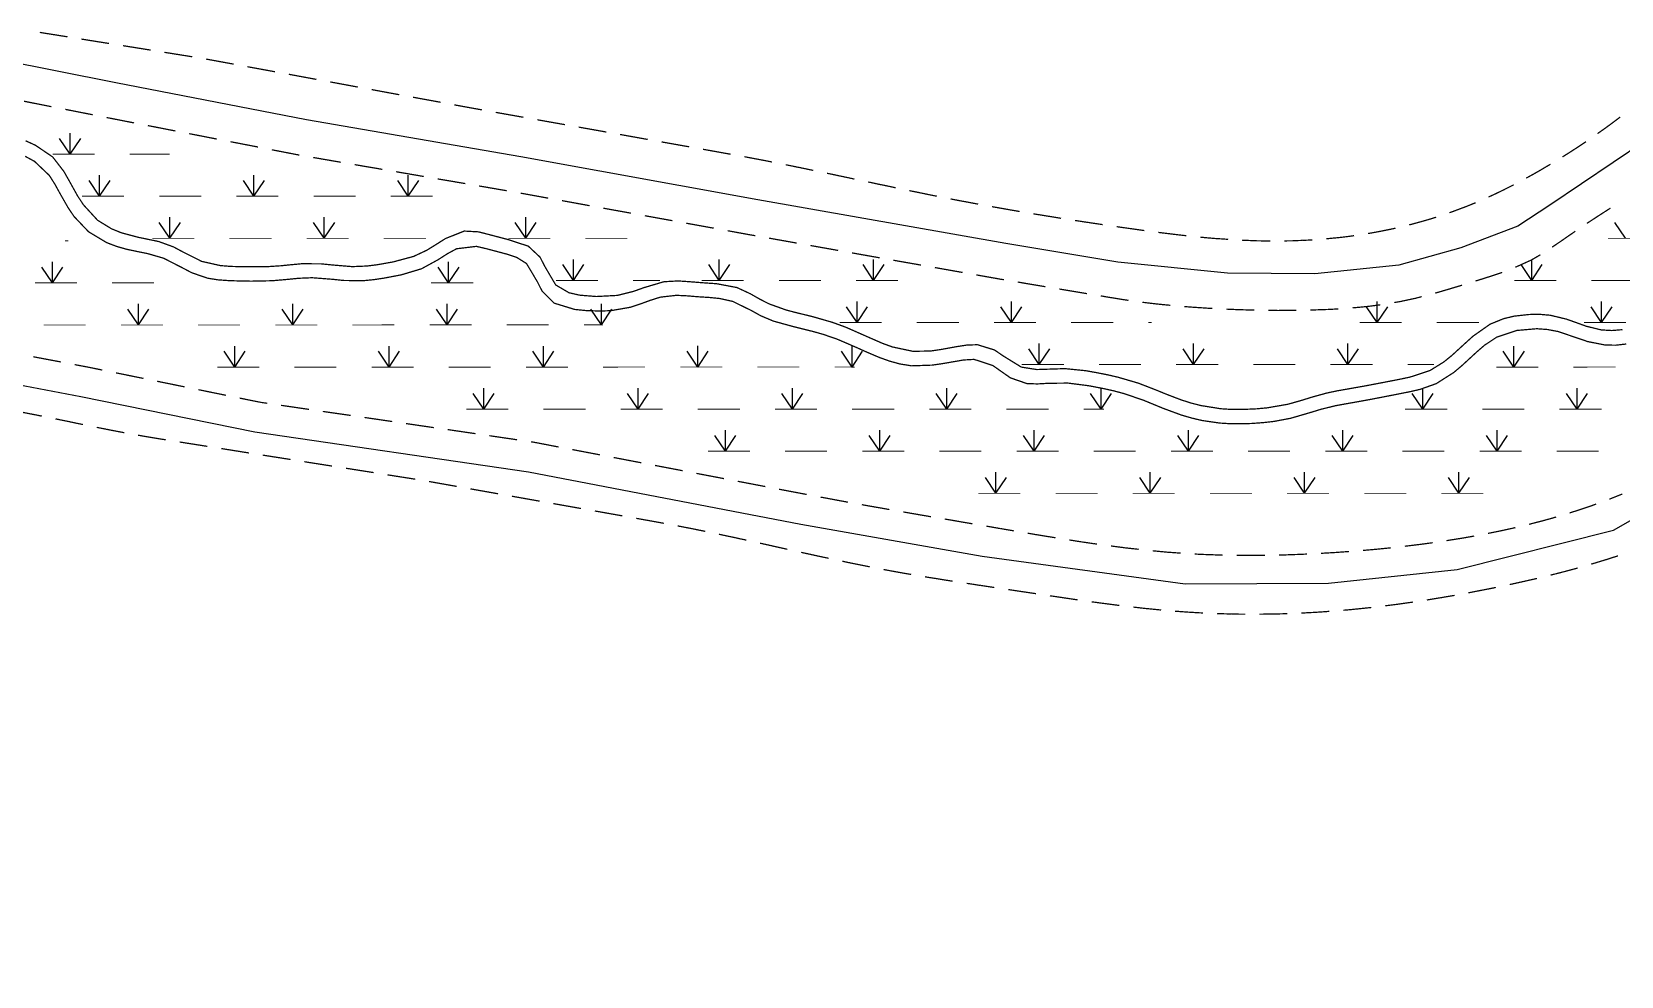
# Model space of a CAD drawing. Extents: x 204256 to 207861, y 4845615 to 4848347.
# Drawn here: x 205212.3 to 205438.9, y 4846359.9 to 4846494.6 of the extents above; entities that cross this region are included whole.
import ezdxf

# ---------------------------------------------------------------- set-up
doc = ezdxf.new("R2010")
doc.units = 0
doc.header["$LTSCALE"] = 1.5
doc.header["$MEASUREMENT"] = 0
for name, color, linetype in [('HD-ALAGADO-BREJO', 170, 'CONTINUOUS'), ('HD-CURSO-PERENE', 170, 'CONTINUOUS'), ('SV-EIXO-ROD-ESTR', 7, 'CONTINUOUS'), ('SV-VIAS-EM-CONSTR', 7, 'CONTINUOUS')]:
    doc.layers.add(name, color=color, linetype=linetype)

# ---------------------------------------------------------------- blocks, each defined once
blk = doc.blocks.new('*X10')
at = {"layer": 'HD-ALAGADO-BREJO'}
for points in [[(205217.78553, 4846477.135694), (205216.285283, 4846479.385529)], [(205217.78553, 4846477.135694), (205217.7852, 4846480.135694)], [(205217.78553, 4846477.135694), (205219.285283, 4846479.385859)], [(205221.979964, 4846471.135588), (205220.47982, 4846473.385492)], [(205221.979964, 4846471.135588), (205221.979772, 4846474.135588)], [(205221.979964, 4846471.135588), (205223.47982, 4846473.385684)], [(205243.979964, 4846471.136997), (205242.47982, 4846473.386901)], [(205243.979964, 4846471.136997), (205243.979772, 4846474.136997)], [(205243.979964, 4846471.136997), (205245.47982, 4846473.387094)], [(205265.979964, 4846471.138407), (205264.47982, 4846473.38831)], [(205265.979964, 4846471.138407), (205265.979772, 4846474.138407)], [(205265.979964, 4846471.138407), (205267.47982, 4846473.388503)], [(205231.996773, 4846465.13567), (205231.996563, 4846468.13567)], [(205253.996773, 4846465.13721), (205253.996563, 4846468.13721)], [(205282.731144, 4846465.136254), (205282.730843, 4846468.136254)], [(205231.996773, 4846465.13567), (205230.496615, 4846467.385565)], [(205231.996773, 4846465.13567), (205233.496615, 4846467.385775)], [(205253.996773, 4846465.13721), (205252.496615, 4846467.387105)], [(205253.996773, 4846465.13721), (205255.496615, 4846467.387314)], [(205282.731144, 4846465.136254), (205281.230918, 4846467.386103)], [(205282.731144, 4846465.136254), (205284.230918, 4846467.386404)], [(205439.487498, 4846465.13784), (205437.987256, 4846467.387678)], [(205289.519481, 4846459.136329), (205288.019219, 4846461.386154)], [(205289.519481, 4846459.136329), (205289.519131, 4846462.136329)], [(205289.519481, 4846459.136329), (205291.019219, 4846461.386503)], [(205310.310222, 4846459.136453), (205308.810035, 4846461.386329)], [(205310.310222, 4846459.136453), (205310.309973, 4846462.136453)], [(205310.310222, 4846459.136453), (205311.810035, 4846461.386578)], [(205332.310222, 4846459.138282), (205330.810035, 4846461.388157)], [(205332.310222, 4846459.138282), (205332.309973, 4846462.138282)], [(205332.310222, 4846459.138282), (205333.810035, 4846461.388406)], [(205426.140786, 4846459.137635), (205424.640578, 4846461.387496)], [(205426.140786, 4846459.137635), (205426.140509, 4846462.137635)], [(205426.140786, 4846459.137635), (205427.640578, 4846461.387773)], [(205329.966829, 4846453.136579), (205328.466677, 4846455.386477)], [(205329.966829, 4846453.136579), (205329.966626, 4846456.136579)], [(205329.966829, 4846453.136579), (205331.466677, 4846455.38668)], [(205351.966829, 4846453.13807), (205350.466677, 4846455.387968)], [(205351.966829, 4846453.13807), (205351.966626, 4846456.13807)], [(205351.966829, 4846453.13807), (205353.466677, 4846455.388171)], [(205404.100682, 4846453.137413), (205402.600446, 4846455.387255)], [(205404.100682, 4846453.137413), (205404.100367, 4846456.137413)], [(205404.100682, 4846453.137413), (205405.600446, 4846455.38757)], [(205436.08921, 4846453.137884), (205434.588837, 4846455.387636)], [(205436.08921, 4846453.137884), (205436.088713, 4846456.137884)], [(205436.08921, 4846453.137884), (205437.588837, 4846455.388133)], [(205355.935265, 4846447.136784), (205355.935087, 4846450.136784)], [(205377.935265, 4846447.138086), (205377.935087, 4846450.138086)], [(205399.935265, 4846447.139388), (205399.935087, 4846450.139388)], [(205355.935265, 4846447.136784), (205354.435132, 4846449.386695)], [(205355.935265, 4846447.136784), (205357.435132, 4846449.386873)], [(205377.935265, 4846447.138086), (205376.435131, 4846449.387997)], [(205377.935265, 4846447.138086), (205379.435131, 4846449.388175)], [(205399.935265, 4846447.139388), (205398.435131, 4846449.3893)], [(205399.935265, 4846447.139388), (205401.435131, 4846449.389477)]]:
    blk.add_lwpolyline(points, dxfattribs=at)
at = {"layer": 'HD-ALAGADO-BREJO', "const_width": 0.13}
for points in [[(205215.28553, 4846477.135419), (205216.28553, 4846477.135529)], [(205216.28553, 4846477.135529), (205221.28553, 4846477.136079)], [(205226.28553, 4846477.136628), (205231.28553, 4846477.137178)], [(205231.28553, 4846477.137178), (205231.984271, 4846477.135586)], [(205219.479964, 4846471.135428), (205220.479964, 4846471.135492)], [(205220.479964, 4846471.135492), (205225.479964, 4846471.135813)], [(205230.479964, 4846471.136133), (205236.479964, 4846471.136517)], [(205241.479964, 4846471.136837), (205242.479964, 4846471.136901)], [(205242.479964, 4846471.136901), (205247.479964, 4846471.137222)], [(205252.479964, 4846471.137542), (205258.479964, 4846471.137926)], [(205263.479964, 4846471.138246), (205264.479964, 4846471.13831)], [(205264.479964, 4846471.13831), (205268.479964, 4846471.138567)], [(205268.479964, 4846471.138567), (205269.449324, 4846471.135928)], [(205229.496773, 4846465.135495), (205230.496773, 4846465.135565)], [(205230.496773, 4846465.135565), (205235.496773, 4846465.135915)], [(205240.496773, 4846465.136265), (205246.496773, 4846465.136685)], [(205251.496773, 4846465.137035), (205252.496773, 4846465.137105)], [(205252.496773, 4846465.137105), (205257.496773, 4846465.137454)], [(205262.496773, 4846465.137804), (205268.496773, 4846465.138224)], [(205280.231144, 4846465.136003), (205281.231144, 4846465.136103)], [(205281.231144, 4846465.136103), (205286.231144, 4846465.136605)], [(205291.231144, 4846465.137107), (205297.231144, 4846465.13771)], [(205436.987498, 4846465.13757), (205437.987498, 4846465.137678)], [(205437.987498, 4846465.137678), (205442.987498, 4846465.138217)], [(205287.019481, 4846459.136038), (205288.019481, 4846459.136154)], [(205288.019481, 4846459.136154), (205293.019481, 4846459.136736)], [(205298.019481, 4846459.137318), (205301.01948, 4846459.137668)], [(205301.01948, 4846459.137668), (205301.884219, 4846459.136186)], [(205307.810222, 4846459.136246), (205308.810222, 4846459.136329)], [(205308.810222, 4846459.136329), (205313.810222, 4846459.136744)], [(205318.810222, 4846459.13716), (205324.810222, 4846459.137658)], [(205329.810222, 4846459.138074), (205330.810222, 4846459.138157)], [(205330.810222, 4846459.138157), (205335.810222, 4846459.138573)], [(205423.640786, 4846459.137404), (205424.640786, 4846459.137496)], [(205424.640786, 4846459.137496), (205429.640786, 4846459.137958)], [(205434.640786, 4846459.13842), (205440.640786, 4846459.138975)], [(205327.466829, 4846453.136409), (205328.466829, 4846453.136477)], [(205328.466829, 4846453.136477), (205333.466829, 4846453.136816)], [(205338.466829, 4846453.137155), (205344.466829, 4846453.137561)], [(205349.466829, 4846453.1379), (205350.466829, 4846453.137968)], [(205350.466829, 4846453.137968), (205355.466829, 4846453.138307)], [(205360.466829, 4846453.138646), (205366.466829, 4846453.139053)], [(205371.466829, 4846453.139391), (205371.966999, 4846453.136854)], [(205401.600682, 4846453.13715), (205402.600682, 4846453.137255)], [(205402.600682, 4846453.137255), (205407.600682, 4846453.13778)], [(205412.600682, 4846453.138304), (205418.600682, 4846453.138933)], [(205433.58921, 4846453.13747), (205434.58921, 4846453.137636)], [(205434.58921, 4846453.137636), (205439.58921, 4846453.138464)], [(205353.435265, 4846447.136636), (205354.435265, 4846447.136695)], [(205354.435265, 4846447.136695), (205359.435265, 4846447.136991)], [(205364.435265, 4846447.137287), (205370.435265, 4846447.137642)], [(205375.435265, 4846447.137938), (205376.435265, 4846447.137997)], [(205376.435265, 4846447.137997), (205381.435265, 4846447.138293)], [(205386.435265, 4846447.138589), (205392.435265, 4846447.138944)], [(205397.435265, 4846447.13924), (205398.435265, 4846447.1393)], [(205398.435265, 4846447.1393), (205403.435265, 4846447.139596)], [(205408.435265, 4846447.139892), (205411.435265, 4846447.140069)], [(205411.435265, 4846447.140069), (205412.186986, 4846447.137223)]]:
    blk.add_lwpolyline(points, dxfattribs=at)
blk = doc.blocks.new('*X12')
at = {"layer": 'HD-ALAGADO-BREJO', "const_width": 0.13}
for points in [[(205217.071628, 4846464.787358), (205217.538492, 4846464.783967)], [(205212.751332, 4846458.785957), (205213.751332, 4846458.786014)], [(205213.751332, 4846458.786014), (205218.751332, 4846458.786299)], [(205223.751332, 4846458.786584), (205229.751332, 4846458.786927)], [(205269.237881, 4846458.784451), (205270.237881, 4846458.784592)], [(205270.237881, 4846458.784592), (205275.237881, 4846458.785298)], [(205214.019589, 4846452.784284), (205220.019589, 4846452.784572)], [(205225.019589, 4846452.784812), (205226.019589, 4846452.78486)], [(205226.019589, 4846452.78486), (205231.019589, 4846452.7851)], [(205236.019589, 4846452.78534), (205242.019589, 4846452.785628)], [(205247.019589, 4846452.785868), (205248.019589, 4846452.785916)], [(205248.019589, 4846452.785916), (205253.019589, 4846452.786156)], [(205258.019589, 4846452.786396), (205264.019589, 4846452.786684)], [(205269.019589, 4846452.786924), (205270.019589, 4846452.786972)], [(205270.019589, 4846452.786972), (205275.019589, 4846452.787212)], [(205280.019588, 4846452.787452), (205286.019588, 4846452.78774)], [(205291.019588, 4846452.78798), (205292.019588, 4846452.788028)], [(205292.019588, 4846452.788028), (205293.019588, 4846452.788076)], [(205293.019588, 4846452.788076), (205293.76271, 4846452.784663)], [(205238.745912, 4846446.78408), (205239.745912, 4846446.784128)], [(205239.745912, 4846446.784128), (205244.745912, 4846446.784368)], [(205249.745912, 4846446.784608), (205255.745912, 4846446.784896)], [(205260.745912, 4846446.785136), (205261.745912, 4846446.785184)], [(205261.745912, 4846446.785184), (205266.745912, 4846446.785423)], [(205271.745912, 4846446.785663), (205277.745912, 4846446.785951)], [(205282.745912, 4846446.786191), (205283.745912, 4846446.786239)], [(205283.745912, 4846446.786239), (205288.745912, 4846446.786479)], [(205293.745912, 4846446.786719), (205299.745912, 4846446.787006)], [(205304.745912, 4846446.787246), (205305.745912, 4846446.787294)], [(205305.745912, 4846446.787294), (205310.745912, 4846446.787534)], [(205315.745912, 4846446.787774), (205321.745912, 4846446.788062)], [(205326.745912, 4846446.788301), (205327.745912, 4846446.788349)], [(205327.745912, 4846446.788349), (205328.745912, 4846446.788397)], [(205328.745912, 4846446.788397), (205329.617063, 4846446.784989)], [(205421.08303, 4846446.785904), (205422.08303, 4846446.785974)], [(205422.08303, 4846446.785974), (205427.08303, 4846446.786327)], [(205432.08303, 4846446.78668), (205438.08303, 4846446.787104)], [(205274.251695, 4846440.784402), (205275.251695, 4846440.78445)], [(205275.251695, 4846440.78445), (205280.251695, 4846440.78469)], [(205285.251695, 4846440.78493), (205291.251695, 4846440.785218)], [(205296.251695, 4846440.785457), (205297.251695, 4846440.785505)], [(205297.251695, 4846440.785505), (205302.251695, 4846440.785745)], [(205307.251695, 4846440.785985), (205313.251695, 4846440.786273)], [(205318.251695, 4846440.786513), (205319.251695, 4846440.786561)], [(205319.251695, 4846440.786561), (205324.251695, 4846440.7868)], [(205329.251695, 4846440.78704), (205335.251695, 4846440.787328)], [(205340.251695, 4846440.787568), (205341.251695, 4846440.787616)], [(205341.251695, 4846440.787616), (205346.251695, 4846440.787855)], [(205351.251695, 4846440.788095), (205357.251695, 4846440.788383)], [(205362.251695, 4846440.788623), (205363.251695, 4846440.788671)], [(205363.251695, 4846440.788671), (205364.251695, 4846440.788719)], [(205364.251695, 4846440.788719), (205365.152382, 4846440.785311)], [(205408.086783, 4846440.785741), (205409.086783, 4846440.785809)], [(205409.086783, 4846440.785809), (205414.086783, 4846440.786151)], [(205419.086783, 4846440.786492), (205425.086783, 4846440.786902)], [(205430.086783, 4846440.787243), (205431.086783, 4846440.787312)], [(205431.086783, 4846440.787312), (205436.086783, 4846440.787653)], [(205308.689833, 4846434.784714), (205309.689833, 4846434.784754)], [(205309.689833, 4846434.784754), (205314.689833, 4846434.784955)], [(205319.689833, 4846434.785156), (205325.689833, 4846434.785397)], [(205330.689833, 4846434.785598), (205331.689833, 4846434.785638)], [(205331.689833, 4846434.785638), (205336.689833, 4846434.785839)], [(205341.689833, 4846434.78604), (205347.689833, 4846434.786281)], [(205352.689833, 4846434.786482), (205353.689833, 4846434.786522)], [(205353.689833, 4846434.786522), (205358.689833, 4846434.786723)], [(205363.689833, 4846434.786924), (205369.689833, 4846434.787165)], [(205374.689833, 4846434.787366), (205375.689833, 4846434.787406)], [(205375.689833, 4846434.787406), (205380.689833, 4846434.787607)], [(205385.689833, 4846434.787808), (205391.689833, 4846434.788049)], [(205396.689833, 4846434.78825), (205397.689833, 4846434.78829)], [(205397.689833, 4846434.78829), (205402.689833, 4846434.788491)], [(205407.689833, 4846434.788692), (205413.689833, 4846434.788933)], [(205418.689833, 4846434.789134), (205419.689833, 4846434.789174)], [(205419.689833, 4846434.789174), (205424.689833, 4846434.789375)], [(205429.689833, 4846434.789576), (205435.689833, 4846434.789817)], [(205347.249884, 4846428.785066), (205348.249884, 4846428.785119)], [(205348.249884, 4846428.785119), (205353.249884, 4846428.785381)], [(205358.249884, 4846428.785643), (205364.249884, 4846428.785958)], [(205369.249883, 4846428.78622), (205370.249883, 4846428.786272)], [(205370.249883, 4846428.786272), (205375.249883, 4846428.786534)], [(205380.249883, 4846428.786796), (205386.249883, 4846428.787111)], [(205391.249883, 4846428.787373), (205392.249883, 4846428.787425)], [(205392.249883, 4846428.787425), (205397.249883, 4846428.787687)], [(205402.249883, 4846428.78795), (205408.249883, 4846428.788264)], [(205413.249883, 4846428.788526), (205414.249883, 4846428.788579)], [(205414.249883, 4846428.788579), (205419.249883, 4846428.788841)]]:
    blk.add_lwpolyline(points, dxfattribs=at)
at = {"layer": 'HD-ALAGADO-BREJO'}
for points in [[(205215.251332, 4846458.786099), (205215.251161, 4846461.786099)], [(205271.737881, 4846458.784804), (205271.737458, 4846461.784804)], [(205215.251332, 4846458.786099), (205213.751204, 4846461.036014)], [(205215.251332, 4846458.786099), (205216.751204, 4846461.036185)], [(205271.737881, 4846458.784804), (205270.237564, 4846461.034592)], [(205271.737881, 4846458.784804), (205273.237564, 4846461.035016)], [(205227.519589, 4846452.784932), (205226.019481, 4846455.03486)], [(205227.519589, 4846452.784932), (205227.519445, 4846455.784932)], [(205227.519589, 4846452.784932), (205229.019481, 4846455.035004)], [(205249.519589, 4846452.785988), (205248.019481, 4846455.035916)], [(205249.519589, 4846452.785988), (205249.519445, 4846455.785988)], [(205249.519589, 4846452.785988), (205251.019481, 4846455.03606)], [(205271.519589, 4846452.787044), (205270.019481, 4846455.036972)], [(205271.519589, 4846452.787044), (205271.519445, 4846455.787044)], [(205271.519589, 4846452.787044), (205273.019481, 4846455.037116)], [(205293.519588, 4846452.7881), (205292.01948, 4846455.038028)], [(205293.519588, 4846452.7881), (205293.519444, 4846455.7881)], [(205293.519588, 4846452.7881), (205295.01948, 4846455.038172)], [(205241.245912, 4846446.7842), (205239.745804, 4846449.034128)], [(205241.245912, 4846446.7842), (205241.245768, 4846449.7842)], [(205241.245912, 4846446.7842), (205242.745804, 4846449.034272)], [(205263.245912, 4846446.785256), (205261.745804, 4846449.035184)], [(205263.245912, 4846446.785256), (205263.245768, 4846449.785256)], [(205263.245912, 4846446.785256), (205264.745804, 4846449.035327)], [(205285.245912, 4846446.786311), (205283.745804, 4846449.036239)], [(205285.245912, 4846446.786311), (205285.245768, 4846449.786311)], [(205285.245912, 4846446.786311), (205286.745804, 4846449.036383)], [(205307.245912, 4846446.787366), (205305.745804, 4846449.037294)], [(205307.245912, 4846446.787366), (205307.245768, 4846449.787366)], [(205307.245912, 4846446.787366), (205308.745804, 4846449.037438)], [(205329.245912, 4846446.788421), (205327.745804, 4846449.038349)], [(205329.245912, 4846446.788421), (205329.245768, 4846449.788421)], [(205329.245912, 4846446.788421), (205330.745804, 4846449.038493)], [(205423.58303, 4846446.78608), (205422.082871, 4846449.035974)], [(205423.58303, 4846446.78608), (205423.582818, 4846449.78608)], [(205423.58303, 4846446.78608), (205425.082871, 4846449.036186)], [(205276.751695, 4846440.784522), (205275.251587, 4846443.03445)], [(205276.751695, 4846440.784522), (205276.751551, 4846443.784522)], [(205276.751695, 4846440.784522), (205278.251587, 4846443.034594)], [(205298.751695, 4846440.785577), (205297.251587, 4846443.035505)], [(205298.751695, 4846440.785577), (205298.751551, 4846443.785577)], [(205298.751695, 4846440.785577), (205300.251587, 4846443.035649)], [(205320.751695, 4846440.786633), (205319.251587, 4846443.036561)], [(205320.751695, 4846440.786633), (205320.751551, 4846443.786633)], [(205320.751695, 4846440.786633), (205322.251587, 4846443.036704)], [(205342.751695, 4846440.787688), (205341.251587, 4846443.037616)], [(205342.751695, 4846440.787688), (205342.751551, 4846443.787688)], [(205342.751695, 4846440.787688), (205344.251587, 4846443.03776)], [(205364.751695, 4846440.788743), (205363.251587, 4846443.038671)], [(205364.751695, 4846440.788743), (205364.751551, 4846443.788743)], [(205364.751695, 4846440.788743), (205366.251587, 4846443.038815)], [(205410.586783, 4846440.785911), (205409.08663, 4846443.035809)], [(205410.586783, 4846440.785911), (205410.586578, 4846443.785911)], [(205410.586783, 4846440.785911), (205412.08663, 4846443.036014)], [(205432.586783, 4846440.787414), (205431.086629, 4846443.037312)], [(205432.586783, 4846440.787414), (205432.586578, 4846443.787414)], [(205432.586783, 4846440.787414), (205434.086629, 4846443.037517)], [(205311.189833, 4846434.784814), (205309.689743, 4846437.034754)], [(205311.189833, 4846434.784814), (205311.189713, 4846437.784814)], [(205311.189833, 4846434.784814), (205312.689743, 4846437.034874)], [(205333.189833, 4846434.785698), (205331.689743, 4846437.035638)], [(205333.189833, 4846434.785698), (205333.189713, 4846437.785698)], [(205333.189833, 4846434.785698), (205334.689743, 4846437.035758)], [(205355.189833, 4846434.786582), (205353.689743, 4846437.036522)], [(205355.189833, 4846434.786582), (205355.189713, 4846437.786582)], [(205355.189833, 4846434.786582), (205356.689743, 4846437.036642)], [(205377.189833, 4846434.787466), (205375.689743, 4846437.037406)], [(205377.189833, 4846434.787466), (205377.189713, 4846437.787466)], [(205377.189833, 4846434.787466), (205378.689743, 4846437.037526)], [(205399.189833, 4846434.78835), (205397.689743, 4846437.03829)], [(205399.189833, 4846434.78835), (205399.189713, 4846437.78835)], [(205399.189833, 4846434.78835), (205400.689743, 4846437.03841)], [(205421.189833, 4846434.789234), (205419.689743, 4846437.039174)], [(205421.189833, 4846434.789234), (205421.189713, 4846437.789234)], [(205421.189833, 4846434.789234), (205422.689743, 4846437.039294)], [(205349.749884, 4846428.785197), (205349.749726, 4846431.785197)], [(205371.749883, 4846428.786351), (205371.749726, 4846431.786351)], [(205393.749883, 4846428.787504), (205393.749726, 4846431.787504)], [(205415.749883, 4846428.788657), (205415.749726, 4846431.788657)], [(205349.749884, 4846428.785197), (205348.249766, 4846431.035119)], [(205349.749884, 4846428.785197), (205351.249766, 4846431.035276)], [(205371.749883, 4846428.786351), (205370.249766, 4846431.036272)], [(205371.749883, 4846428.786351), (205373.249766, 4846431.036429)], [(205393.749883, 4846428.787504), (205392.249766, 4846431.037425)], [(205393.749883, 4846428.787504), (205395.249766, 4846431.037583)], [(205415.749883, 4846428.788657), (205414.249765, 4846431.038579)], [(205415.749883, 4846428.788657), (205417.249765, 4846431.038736)]]:
    blk.add_lwpolyline(points, dxfattribs=at)

msp = doc.modelspace()

# ---------------------------------------------------------------- linework, layer by layer
at = {"layer": 'HD-CURSO-PERENE', "const_width": 0.18}
for points in [[(205439.07, 4846452.12), (205437.55, 4846451.99), (205436.04, 4846452.08), (205433.89, 4846452.61), (205432.48, 4846453.12), (205431.07, 4846453.62), (205428.77, 4846454.17), (205427.27, 4846454.3), (205425.76, 4846454.28), (205423.63, 4846454.04), (205422.15, 4846453.69), (205420.2, 4846452.9), (205417.77, 4846451.19), (205416.64, 4846450.17), (205414.75, 4846448.44), (205413.57, 4846447.49), (205411.61, 4846446.28), (205408.77, 4846445.35), (205407.29, 4846445.04), (205405.29, 4846444.65), (205402.35, 4846444.09), (205399.86, 4846443.65), (205398.38, 4846443.39), (205396.91, 4846443.08), (205394.81, 4846442.5), (205393.37, 4846442.05), (205391.36, 4846441.48), (205388.41, 4846440.97), (205386.91, 4846440.83), (205384.82, 4846440.74), (205383.31, 4846440.75), (205381.82, 4846440.84), (205379.01, 4846441.29), (205377.55, 4846441.66), (205376.12, 4846442.12), (205374.03, 4846442.92), (205372.64, 4846443.49), (205370.06, 4846444.49), (205367.18, 4846445.33), (205365.72, 4846445.67), (205364.25, 4846445.96), (205362.59, 4846446.26), (205359.6, 4846446.56), (205357.12, 4846446.48), (205355.58, 4846446.43), (205353.37, 4846446.78), (205350.81, 4846448.36), (205349.55, 4846449.22), (205347.12, 4846449.97), (205345.61, 4846449.92), (205344.07, 4846449.68), (205341.93, 4846449.29), (205340.44, 4846449.07), (205337.92, 4846449.03), (205335, 4846449.65), (205333.57, 4846450.17), (205331.08, 4846451.26), (205328.34, 4846452.47), (205326.44, 4846453.16), (205323.56, 4846453.99), (205321.33, 4846454.53), (205319.87, 4846454.91), (205317.39, 4846455.8), (205316.05, 4846456.49), (205314.73, 4846457.24), (205312.83, 4846458.12), (205309.91, 4846458.67), (205308.39, 4846458.77), (205305.96, 4846458.96), (205304.45, 4846459.06), (205302.43, 4846458.95), (205299.56, 4846458.1), (205298.14, 4846457.59), (205295.8, 4846457), (205292.8, 4846456.84), (205290.42, 4846457.03), (205288.89, 4846457.38), (205287, 4846458.49), (205285.47, 4846461.09), (205284.77, 4846462.45), (205283.09, 4846464.02), (205280.17, 4846464.97), (205277.47, 4846465.68), (205275.99, 4846466.06), (205273.96, 4846466.17), (205271.28, 4846465.1), (205269.97, 4846464.27), (205268.63, 4846463.44), (205266.75, 4846462.56), (205263.86, 4846461.78), (205261.62, 4846461.38), (205260.13, 4846461.19), (205258.01, 4846461.1), (205255.02, 4846461.35), (205253.53, 4846461.5), (205250.77, 4846461.51), (205249.27, 4846461.37), (205247.78, 4846461.22), (205245.78, 4846461.09), (205242.78, 4846461.08), (205240.71, 4846461.13), (205239.2, 4846461.25), (205236.53, 4846461.85), (205233.85, 4846463.2), (205232.52, 4846463.91), (205230.41, 4846464.68), (205227.46, 4846465.29), (205225.1, 4846465.92), (205223.69, 4846466.49), (205221.7, 4846467.71), (205219.69, 4846469.9), (205218.85, 4846471.17), (205217.64, 4846473.35), (205216.89, 4846474.67), (205215.3, 4846476.73), (205212.84, 4846478.4), (205211.44, 4846479.04)], [(205211.37, 4846476.83), (205212.7, 4846476.11), (205214.82, 4846474.1), (205215.62, 4846472.83), (205216.36, 4846471.49), (205217.5, 4846469.49), (205218.35, 4846468.24), (205220.4, 4846466.08), (205222.97, 4846464.53), (205224.39, 4846463.99), (205225.86, 4846463.57), (205227.39, 4846463.25), (205228.86, 4846462.95), (205231.11, 4846462.3), (205233.79, 4846460.93), (205235.12, 4846460.23), (205237.35, 4846459.46), (205238.83, 4846459.22), (205240.34, 4846459.11), (205241.86, 4846459.06), (205243.62, 4846459.03), (205246.61, 4846459.09), (205248.86, 4846459.29), (205250.36, 4846459.44), (205252.26, 4846459.52), (205255.25, 4846459.29), (205256.75, 4846459.13), (205259.54, 4846459.09), (205261.03, 4846459.24), (205262.52, 4846459.46), (205264.99, 4846459.93), (205267.86, 4846460.79), (205270.24, 4846462.09), (205271.56, 4846462.94), (205272.88, 4846463.65), (205275.7, 4846463.99), (205277.18, 4846463.64), (205280, 4846462.89), (205281.45, 4846462.41), (205282.83, 4846461.55), (205284.36, 4846458.99), (205285.06, 4846457.62), (205286.77, 4846455.9), (205289.7, 4846455), (205291.31, 4846454.84), (205293.33, 4846454.77), (205294.84, 4846454.82), (205297.65, 4846455.31), (205299.07, 4846455.78), (205300.49, 4846456.3), (205301.92, 4846456.75), (205304.2, 4846457.01), (205305.7, 4846456.94), (205307.22, 4846456.81), (205308.84, 4846456.71), (205310.35, 4846456.56), (205312.22, 4846456.15), (205314.9, 4846454.84), (205316.22, 4846454.1), (205318.02, 4846453.34), (205320.92, 4846452.54), (205323.67, 4846451.86), (205325.12, 4846451.45), (205327.15, 4846450.75), (205329.89, 4846449.57), (205331.26, 4846448.95), (205333.17, 4846448.14), (205334.6, 4846447.63), (205336.05, 4846447.23), (205337.72, 4846446.96), (205340.67, 4846447.06), (205342.17, 4846447.28), (205345.13, 4846447.79), (205346.64, 4846447.88), (205349.32, 4846447), (205350.57, 4846446.12), (205351.83, 4846445.24), (205354.17, 4846444.43), (205355.67, 4846444.38), (205357.22, 4846444.47), (205360.03, 4846444.5), (205363, 4846444.12), (205365.18, 4846443.7), (205366.64, 4846443.37), (205368.09, 4846442.98), (205370.85, 4846442.03), (205373.62, 4846440.89), (205376.2, 4846439.94), (205377.65, 4846439.52), (205379.11, 4846439.17), (205381.66, 4846438.8), (205383.16, 4846438.71), (205384.66, 4846438.7), (205386.17, 4846438.74), (205387.93, 4846438.87), (205389.42, 4846439.04), (205391.79, 4846439.49), (205394.67, 4846440.33), (205396.1, 4846440.77), (205398.19, 4846441.28), (205399.67, 4846441.55), (205401.15, 4846441.81), (205403.19, 4846442.18), (205406.13, 4846442.75), (205408.72, 4846443.26), (205410.2, 4846443.6), (205412.52, 4846444.42), (205415.03, 4846446.02), (205416.19, 4846447), (205418.24, 4846448.89), (205419.38, 4846449.88), (205421.14, 4846451.05), (205423.98, 4846452), (205426.85, 4846452.25), (205428.36, 4846452.14), (205429.84, 4846451.86), (205432.68, 4846450.91), (205434.1, 4846450.42), (205436.57, 4846449.93), (205438.09, 4846449.9), (205439.6, 4846450.07)]]:
    msp.add_lwpolyline(points, dxfattribs=at)
at = {"layer": 'SV-EIXO-ROD-ESTR'}
msp.add_lwpolyline([(205446.75, 4846482.01), (205428.71, 4846469.87), (205424.13, 4846466.85), (205416.02, 4846463.77), (205407.18, 4846461.32), (205395.22, 4846460.06), (205382.75, 4846460.16), (205367.11, 4846461.72), (205351.15, 4846464.38), (205315.83, 4846470.64), (205282.05, 4846476.77), (205251.48, 4846482.01), (205224.31, 4846487.31), (205207.79, 4846490.57), (205192.4, 4846492.35), (205174.3, 4846492.86), (205157.74, 4846491.34), (205142.66, 4846488.89), (205125.46, 4846482.9), (205108.86, 4846474.39), (205087.28, 4846460.25), (205076.46, 4846453.04), (205067.97, 4846447.36)], dxfattribs=at)
at = {"layer": 'SV-EIXO-ROD-ESTR', "linetype": 'Continuous'}
msp.add_lwpolyline([(205013.49, 4846359.95), (205054.62, 4846386.89), (205082.88, 4846403.93), (205087.86, 4846406.49), (205091.62, 4846408.24), (205093.97, 4846409.18), (205096.09, 4846410.03), (205107.94, 4846417.64), (205114.27, 4846420.97), (205133.57, 4846433.87), (205149.34, 4846442.85), (205165.23, 4846449.59), (205177.2, 4846449.58), (205196.3, 4846446.97), (205219.32, 4846442.59), (205244.12, 4846437.54), (205283.11, 4846431.85), (205321.95, 4846424.4), (205347.77, 4846419.85), (205376.75, 4846415.89), (205397.14, 4846415.98), (205415.48, 4846417.91), (205437.78, 4846423.54), (205460.47, 4846436.45)], dxfattribs=at)
at = {"layer": 'SV-VIAS-EM-CONSTR', "const_width": 0.18}
for points in [[(205217.41, 4846493.86), (205213.46, 4846494.49)], [(205223.33, 4846492.91), (205219.38, 4846493.54)], [(205229.26, 4846491.97), (205225.31, 4846492.6)], [(205235.18, 4846491.02), (205231.23, 4846491.65)], [(205241.09, 4846489.97), (205237.16, 4846490.69)], [(205246.99, 4846488.88), (205243.06, 4846489.6)], [(205252.89, 4846487.79), (205248.96, 4846488.52)], [(205258.79, 4846486.7), (205254.86, 4846487.43)], [(205264.69, 4846485.61), (205260.76, 4846486.34)], [(205211.2, 4846484.68), (205215.12, 4846483.9)], [(205270.59, 4846484.53), (205266.66, 4846485.25)], [(205275.29, 4846483.66), (205272.56, 4846484.16)], [(205217.09, 4846483.52), (205221.01, 4846482.75)], [(205222.97, 4846482.36), (205223.33, 4846482.29)], [(205223.33, 4846482.29), (205226.9, 4846481.59)], [(205275.51, 4846483.62), (205275.29, 4846483.66)], [(205276.49, 4846483.45), (205275.51, 4846483.62)], [(205282.4, 4846482.39), (205278.46, 4846483.09)], [(205288.31, 4846481.34), (205284.37, 4846482.04)], [(205437.42, 4846481.43), (205436.32, 4846480.63)], [(205437.94, 4846481.82), (205437.42, 4846481.43)], [(205438.62, 4846482.33), (205437.94, 4846481.82)], [(205438.74, 4846482.42), (205438.62, 4846482.33)], [(205228.86, 4846481.21), (205232.79, 4846480.44)], [(205234.75, 4846480.06), (205238.68, 4846479.29)], [(205294.21, 4846480.29), (205290.28, 4846480.99)], [(205300.12, 4846479.23), (205296.18, 4846479.94)], [(205436.2, 4846480.55), (205435.51, 4846480.06)], [(205436.32, 4846480.63), (205436.2, 4846480.55)], [(205240.64, 4846478.91), (205244.57, 4846478.15)], [(205246.53, 4846477.76), (205250.46, 4846477)], [(205306.03, 4846478.18), (205302.09, 4846478.88)], [(205311.78, 4846477.15), (205308, 4846477.83)], [(205311.94, 4846477.13), (205311.78, 4846477.15)], [(205431.23, 4846477.19), (205430.51, 4846476.74)], [(205431.36, 4846477.27), (205431.23, 4846477.19)], [(205432.49, 4846478), (205431.36, 4846477.27)], [(205433.03, 4846478.36), (205432.49, 4846478)], [(205433.74, 4846478.83), (205433.03, 4846478.36)], [(205433.86, 4846478.92), (205433.74, 4846478.83)], [(205252.43, 4846476.66), (205256.37, 4846475.98)], [(205258.34, 4846475.64), (205262.28, 4846474.97)], [(205315.54, 4846476.46), (205313.9, 4846476.77)], [(205315.87, 4846476.4), (205315.54, 4846476.46)], [(205317.01, 4846476.18), (205315.87, 4846476.4)], [(205317.83, 4846476.02), (205317.01, 4846476.18)], [(205319.95, 4846475.59), (205319.79, 4846475.63)], [(205320.77, 4846475.43), (205319.95, 4846475.59)], [(205321.42, 4846475.29), (205320.77, 4846475.43)], [(205321.75, 4846475.23), (205321.42, 4846475.29)], [(205322.89, 4846474.99), (205321.75, 4846475.23)], [(205323.71, 4846474.82), (205322.89, 4846474.99)], [(205427.44, 4846474.89), (205426.21, 4846474.19)], [(205427.94, 4846475.19), (205427.44, 4846474.89)], [(205428.8, 4846475.7), (205427.94, 4846475.19)], [(205264.25, 4846474.63), (205268.2, 4846473.95)], [(205270.17, 4846473.61), (205274.11, 4846472.94)], [(205276.08, 4846472.6), (205280.02, 4846471.92)], [(205325.83, 4846474.38), (205325.67, 4846474.41)], [(205326.65, 4846474.21), (205325.83, 4846474.38)], [(205327.3, 4846474.07), (205326.65, 4846474.21)], [(205327.63, 4846474), (205327.3, 4846474.07)], [(205328.77, 4846473.76), (205327.63, 4846474)], [(205329.58, 4846473.58), (205328.77, 4846473.76)], [(205331.7, 4846473.14), (205331.54, 4846473.17)], [(205332.52, 4846472.96), (205331.7, 4846473.14)], [(205333.17, 4846472.82), (205332.52, 4846472.96)], [(205333.5, 4846472.76), (205333.17, 4846472.82)], [(205334.64, 4846472.52), (205333.5, 4846472.76)], [(205335.45, 4846472.34), (205334.64, 4846472.52)], [(205423.49, 4846472.73), (205422.67, 4846472.32)], [(205423.57, 4846472.77), (205423.49, 4846472.73)], [(205426.13, 4846474.15), (205425.33, 4846473.71)], [(205426.21, 4846474.19), (205426.13, 4846474.15)], [(205281.99, 4846471.58), (205285.93, 4846470.86)], [(205287.9, 4846470.51), (205291.83, 4846469.79)], [(205337.57, 4846471.9), (205337.41, 4846471.94)], [(205338.39, 4846471.74), (205337.57, 4846471.9)], [(205340.51, 4846471.3), (205338.39, 4846471.74)], [(205341.33, 4846471.14), (205340.51, 4846471.3)], [(205343.45, 4846470.72), (205343.29, 4846470.75)], [(205344.28, 4846470.56), (205343.45, 4846470.72)], [(205345, 4846470.42), (205344.28, 4846470.56)], [(205345.26, 4846470.38), (205345, 4846470.42)], [(205347.22, 4846470.01), (205345.26, 4846470.38)], [(205418.05, 4846470.18), (205417.21, 4846469.84)], [(205418.14, 4846470.22), (205418.05, 4846470.18)], [(205420.79, 4846471.4), (205419.97, 4846471.02)], [(205420.88, 4846471.44), (205420.79, 4846471.4)], [(205422.15, 4846472.05), (205420.88, 4846471.44)], [(205422.67, 4846472.32), (205422.15, 4846472.05)], [(205293.8, 4846469.43), (205297.74, 4846468.72)], [(205299.7, 4846468.36), (205303.64, 4846467.65)], [(205350.9, 4846469.35), (205349.19, 4846469.65)], [(205351.16, 4846469.3), (205350.9, 4846469.35)], [(205353.13, 4846468.96), (205351.16, 4846469.3)], [(205356.82, 4846468.35), (205355.1, 4846468.63)], [(205357.08, 4846468.31), (205356.82, 4846468.35)], [(205358.3, 4846468.11), (205357.08, 4846468.31)], [(205359.05, 4846467.99), (205358.3, 4846468.11)], [(205411.98, 4846467.98), (205410.59, 4846467.57)], [(205412.51, 4846468.15), (205411.98, 4846467.98)], [(205414.83, 4846468.93), (205414.4, 4846468.79)], [(205415.34, 4846469.13), (205414.83, 4846468.93)], [(205416.66, 4846469.62), (205415.34, 4846469.13)], [(205417.21, 4846469.84), (205416.66, 4846469.62)], [(205434.83, 4846467.81), (205435.3, 4846468.12)], [(205435.3, 4846468.12), (205436.51, 4846468.9)], [(205436.51, 4846468.9), (205436.56, 4846468.93)], [(205436.56, 4846468.93), (205437.35, 4846469.44)], [(205305.61, 4846467.29), (205309.54, 4846466.58)], [(205311.51, 4846466.22), (205314.46, 4846465.68)], [(205314.46, 4846465.68), (205314.92, 4846465.6)], [(205314.92, 4846465.6), (205315.45, 4846465.51)], [(205361.26, 4846467.65), (205361.03, 4846467.68)], [(205362.02, 4846467.53), (205361.26, 4846467.65)], [(205362.75, 4846467.42), (205362.02, 4846467.53)], [(205363.01, 4846467.38), (205362.75, 4846467.42)], [(205364.23, 4846467.2), (205363.01, 4846467.38)], [(205364.98, 4846467.09), (205364.23, 4846467.2)], [(205367.59, 4846466.71), (205366.96, 4846466.8)], [(205367.95, 4846466.66), (205367.59, 4846466.71)], [(205369.08, 4846466.5), (205367.95, 4846466.66)], [(205369.93, 4846466.38), (205369.08, 4846466.5)], [(205370.57, 4846466.29), (205369.93, 4846466.38)], [(205370.92, 4846466.24), (205370.57, 4846466.29)], [(205373.55, 4846465.9), (205372.91, 4846465.98)], [(205373.9, 4846465.86), (205373.55, 4846465.9)], [(205375.04, 4846465.72), (205373.9, 4846465.86)], [(205375.88, 4846465.62), (205375.04, 4846465.72)], [(205376.53, 4846465.55), (205375.88, 4846465.62)], [(205403.2, 4846465.89), (205402.79, 4846465.82)], [(205403.78, 4846465.99), (205403.2, 4846465.89)], [(205404.68, 4846466.16), (205403.78, 4846465.99)], [(205404.76, 4846466.18), (205404.68, 4846466.16)], [(205406.16, 4846466.46), (205404.76, 4846466.18)], [(205406.72, 4846466.59), (205406.16, 4846466.46)], [(205409.09, 4846467.16), (205408.66, 4846467.05)], [(205409.63, 4846467.31), (205409.09, 4846467.16)], [(205410.54, 4846467.56), (205409.63, 4846467.31)], [(205410.59, 4846467.57), (205410.54, 4846467.56)], [(205431.49, 4846465.56), (205432.34, 4846466.14)], [(205434, 4846467.26), (205434.04, 4846467.29)], [(205434.04, 4846467.29), (205434.83, 4846467.81)], [(205317.42, 4846465.16), (205321.35, 4846464.46)], [(205323.32, 4846464.11), (205327.26, 4846463.41)], [(205376.88, 4846465.51), (205376.53, 4846465.55)], [(205379.52, 4846465.24), (205378.87, 4846465.31)], [(205379.86, 4846465.21), (205379.52, 4846465.24)], [(205381.02, 4846465.11), (205379.86, 4846465.21)], [(205381.86, 4846465.06), (205381.02, 4846465.11)], [(205382.86, 4846464.99), (205381.86, 4846465.06)], [(205387, 4846464.78), (205384.85, 4846464.87)], [(205387.85, 4846464.77), (205387, 4846464.78)], [(205388.85, 4846464.75), (205387.85, 4846464.77)], [(205392, 4846464.78), (205390.85, 4846464.77)], [(205392.85, 4846464.82), (205392, 4846464.78)], [(205393.5, 4846464.84), (205392.85, 4846464.82)], [(205393.85, 4846464.86), (205393.5, 4846464.84)], [(205394.85, 4846464.91), (205393.85, 4846464.86)], [(205398.73, 4846465.25), (205396.84, 4846465.07)], [(205398.83, 4846465.26), (205398.73, 4846465.25)], [(205400.23, 4846465.43), (205398.83, 4846465.26)], [(205400.81, 4846465.52), (205400.23, 4846465.43)], [(205429.04, 4846463.88), (205429.87, 4846464.44)], [(205429.87, 4846464.44), (205430.26, 4846464.7)], [(205430.26, 4846464.7), (205430.69, 4846465)], [(205430.69, 4846465), (205431.49, 4846465.56)], [(205329.23, 4846463.06), (205333.17, 4846462.36)], [(205335.14, 4846462.01), (205339.08, 4846461.32)], [(205423.79, 4846461.01), (205425.61, 4846461.83)], [(205425.61, 4846461.83), (205426.06, 4846462.03)], [(205426.06, 4846462.03), (205427.36, 4846462.79)], [(205341.05, 4846460.97), (205344.99, 4846460.27)], [(205346.96, 4846459.92), (205349.91, 4846459.4)], [(205349.91, 4846459.4), (205350.28, 4846459.33)], [(205350.28, 4846459.33), (205350.89, 4846459.23)], [(205352.87, 4846458.9), (205356.81, 4846458.24)], [(205418.12, 4846459.05), (205419.06, 4846459.34)], [(205419.06, 4846459.34), (205420.03, 4846459.65)], [(205420.03, 4846459.65), (205420.5, 4846459.8)], [(205420.5, 4846459.8), (205420.98, 4846459.96)], [(205420.98, 4846459.96), (205421.92, 4846460.28)], [(205421.92, 4846460.28), (205421.93, 4846460.28)], [(205358.79, 4846457.91), (205362.73, 4846457.25)], [(205364.7, 4846456.93), (205365.69, 4846456.76)], [(205365.69, 4846456.76), (205366.43, 4846456.64)], [(205366.43, 4846456.64), (205367.66, 4846456.44)], [(205407.41, 4846456.13), (205409.47, 4846456.57)], [(205409.47, 4846456.57), (205409.6, 4846456.6)], [(205409.6, 4846456.6), (205410.44, 4846456.82)], [(205412.37, 4846457.33), (205412.5, 4846457.36)], [(205412.5, 4846457.36), (205413.33, 4846457.6)], [(205413.33, 4846457.6), (205413.94, 4846457.78)], [(205413.94, 4846457.78), (205415.25, 4846458.17)], [(205415.25, 4846458.17), (205415.38, 4846458.21)], [(205415.38, 4846458.21), (205416.21, 4846458.46)], [(205367.66, 4846456.44), (205367.91, 4846456.4)], [(205367.91, 4846456.4), (205368.65, 4846456.29)], [(205370.64, 4846456.02), (205370.89, 4846455.99)], [(205370.89, 4846455.99), (205371.63, 4846455.9)], [(205371.63, 4846455.9), (205372.38, 4846455.81)], [(205372.38, 4846455.81), (205373.62, 4846455.68)], [(205373.62, 4846455.68), (205373.87, 4846455.66)], [(205373.87, 4846455.66), (205374.61, 4846455.59)], [(205376.6, 4846455.41), (205376.86, 4846455.39)], [(205376.86, 4846455.39), (205377.6, 4846455.33)], [(205377.6, 4846455.33), (205378.36, 4846455.28)], [(205378.36, 4846455.28), (205379.6, 4846455.2)], [(205379.6, 4846455.2), (205379.86, 4846455.18)], [(205379.86, 4846455.18), (205380.59, 4846455.14)], [(205382.59, 4846455.04), (205383.59, 4846455)], [(205383.59, 4846455), (205383.98, 4846454.98)], [(205383.98, 4846454.98), (205386.59, 4846454.9)], [(205388.59, 4846454.87), (205389.59, 4846454.86)], [(205389.59, 4846454.86), (205389.97, 4846454.85)], [(205389.97, 4846454.85), (205390.59, 4846454.86)], [(205390.59, 4846454.86), (205391.47, 4846454.86)], [(205391.47, 4846454.86), (205392.59, 4846454.87)], [(205394.59, 4846454.91), (205396.59, 4846454.98)], [(205396.59, 4846454.98), (205396.97, 4846454.99)], [(205396.97, 4846454.99), (205397.59, 4846455.02)], [(205397.59, 4846455.02), (205398.47, 4846455.07)], [(205398.47, 4846455.07), (205398.58, 4846455.08)], [(205400.58, 4846455.22), (205401.47, 4846455.3)], [(205401.47, 4846455.3), (205402.57, 4846455.41)], [(205402.57, 4846455.41), (205402.97, 4846455.45)], [(205402.97, 4846455.45), (205403.56, 4846455.53)], [(205403.56, 4846455.53), (205404.46, 4846455.64)], [(205404.46, 4846455.64), (205404.55, 4846455.66)], [(205406.53, 4846455.98), (205407.41, 4846456.13)], [(205216.47, 4846447.51), (205212.54, 4846448.25)], [(205220.15, 4846446.81), (205218.43, 4846447.13)], [(205220.4, 4846446.76), (205220.15, 4846446.81)], [(205222.36, 4846446.36), (205220.4, 4846446.76)], [(205228.24, 4846445.16), (205224.32, 4846445.96)], [(205234.11, 4846443.96), (205230.19, 4846444.76)], [(205239.99, 4846442.76), (205236.07, 4846443.56)], [(205244.86, 4846441.77), (205241.95, 4846442.36)], [(205244.89, 4846441.76), (205244.86, 4846441.77)], [(205245.88, 4846441.62), (205244.89, 4846441.76)], [(205251.82, 4846440.75), (205247.86, 4846441.33)], [(205212.7, 4846440), (205210.79, 4846440.37)], [(205212.76, 4846439.99), (205212.7, 4846440)], [(205213.74, 4846439.79), (205212.76, 4846439.99)], [(205217.11, 4846439.11), (205215.7, 4846439.4)], [(205217.66, 4846439), (205217.11, 4846439.11)], [(205218.58, 4846438.8), (205217.66, 4846439)], [(205218.64, 4846438.79), (205218.58, 4846438.8)], [(205219.62, 4846438.59), (205218.64, 4846438.79)], [(205257.76, 4846439.89), (205253.8, 4846440.46)], [(205263.69, 4846439.02), (205259.74, 4846439.6)], [(205269.63, 4846438.15), (205265.67, 4846438.73)], [(205223, 4846437.91), (205221.58, 4846438.19)], [(205223.54, 4846437.8), (205223, 4846437.91)], [(205224.47, 4846437.62), (205223.54, 4846437.8)], [(205224.52, 4846437.61), (205224.47, 4846437.62)], [(205225.5, 4846437.43), (205224.52, 4846437.61)], [(205228.9, 4846436.82), (205227.47, 4846437.07)], [(205229.44, 4846436.73), (205228.9, 4846436.82)], [(205230.38, 4846436.58), (205229.44, 4846436.73)], [(205230.43, 4846436.57), (205230.38, 4846436.58)], [(205231.42, 4846436.41), (205230.43, 4846436.57)], [(205275.57, 4846437.29), (205271.61, 4846437.87)], [(205281.5, 4846436.42), (205277.55, 4846437)], [(205283.82, 4846436.08), (205283.48, 4846436.13)], [(205237.34, 4846435.48), (205233.39, 4846436.1)], [(205243.27, 4846434.54), (205239.32, 4846435.17)], [(205249.2, 4846433.61), (205245.24, 4846434.23)], [(205284.47, 4846435.96), (205283.82, 4846436.08)], [(205287.41, 4846435.39), (205284.47, 4846435.96)], [(205293.31, 4846434.27), (205289.38, 4846435.02)], [(205299.2, 4846433.14), (205295.27, 4846433.89)], [(205255.12, 4846432.67), (205251.17, 4846433.29)], [(205261.05, 4846431.74), (205257.1, 4846432.36)], [(205305.09, 4846432.01), (205301.16, 4846432.76)], [(205310.99, 4846430.88), (205307.06, 4846431.63)], [(205266.98, 4846430.8), (205263.02, 4846431.42)], [(205272.89, 4846429.77), (205268.95, 4846430.47)], [(205278.79, 4846428.72), (205274.85, 4846429.42)], [(205316.88, 4846429.75), (205312.95, 4846430.5)], [(205322.73, 4846428.63), (205318.84, 4846429.37)], [(205284.7, 4846427.67), (205280.76, 4846428.37)], [(205290.61, 4846426.62), (205286.67, 4846427.32)], [(205322.77, 4846428.62), (205322.73, 4846428.63)], [(205322.73, 4846428.63), (205322.73, 4846428.63)], [(205324.79, 4846428.24), (205324.74, 4846428.25)], [(205325.72, 4846428.07), (205324.79, 4846428.24)], [(205327.74, 4846427.69), (205325.72, 4846428.07)], [(205328.67, 4846427.52), (205327.74, 4846427.69)], [(205330.69, 4846427.16), (205330.64, 4846427.17)], [(205331.62, 4846426.99), (205330.69, 4846427.16)], [(205435.32, 4846427.26), (205434.75, 4846427.05)], [(205437.23, 4846427.96), (205437.2, 4846427.95)], [(205438.13, 4846428.32), (205437.23, 4846427.96)], [(205438.63, 4846428.52), (205438.13, 4846428.32)], [(205439.05, 4846428.69), (205438.63, 4846428.52)], [(205296.52, 4846425.57), (205292.58, 4846426.27)], [(205301.39, 4846424.7), (205298.48, 4846425.22)], [(205333.64, 4846426.64), (205331.62, 4846426.99)], [(205334.58, 4846426.47), (205333.64, 4846426.64)], [(205336.6, 4846426.12), (205336.55, 4846426.13)], [(205337.53, 4846425.96), (205336.6, 4846426.12)], [(205339.55, 4846425.61), (205337.53, 4846425.96)], [(205340.49, 4846425.45), (205339.55, 4846425.61)], [(205342.51, 4846425.11), (205342.46, 4846425.12)], [(205343.45, 4846424.95), (205342.51, 4846425.11)], [(205343.99, 4846424.86), (205343.45, 4846424.95)], [(205344.43, 4846424.78), (205343.99, 4846424.86)], [(205427.57, 4846424.83), (205426.72, 4846424.62)], [(205427.69, 4846424.87), (205427.57, 4846424.83)], [(205429.01, 4846425.23), (205427.69, 4846424.87)], [(205429.61, 4846425.41), (205429.01, 4846425.23)], [(205431.89, 4846426.1), (205431.53, 4846425.98)], [(205432.48, 4846426.29), (205431.89, 4846426.1)], [(205433.32, 4846426.56), (205432.48, 4846426.29)], [(205433.43, 4846426.6), (205433.32, 4846426.56)], [(205434.75, 4846427.05), (205433.43, 4846426.6)], [(205301.44, 4846424.69), (205301.39, 4846424.7)], [(205301.39, 4846424.7), (205301.39, 4846424.7)], [(205302.42, 4846424.51), (205301.44, 4846424.69)], [(205306.67, 4846423.7), (205304.39, 4846424.14)], [(205307.33, 4846423.56), (205306.67, 4846423.7)], [(205308.14, 4846423.4), (205307.33, 4846423.56)], [(205308.31, 4846423.36), (205308.14, 4846423.4)], [(205311.07, 4846422.78), (205310.27, 4846422.95)], [(205311.25, 4846422.74), (205311.07, 4846422.78)], [(205312.54, 4846422.47), (205311.25, 4846422.74)], [(205345.47, 4846424.6), (205344.43, 4846424.78)], [(205346.41, 4846424.44), (205345.47, 4846424.6)], [(205348.79, 4846424.04), (205348.38, 4846424.11)], [(205349.36, 4846423.94), (205348.79, 4846424.04)], [(205350.27, 4846423.78), (205349.36, 4846423.94)], [(205350.35, 4846423.77), (205350.27, 4846423.78)], [(205351.75, 4846423.53), (205350.35, 4846423.77)], [(205352.32, 4846423.43), (205351.75, 4846423.53)], [(205354.71, 4846423.03), (205354.29, 4846423.1)], [(205355.28, 4846422.93), (205354.71, 4846423.03)], [(205356.2, 4846422.78), (205355.28, 4846422.93)], [(205356.26, 4846422.77), (205356.2, 4846422.78)], [(205357.68, 4846422.54), (205356.26, 4846422.77)], [(205358.24, 4846422.45), (205357.68, 4846422.54)], [(205417.3, 4846422.58), (205415.96, 4846422.35)], [(205417.93, 4846422.7), (205417.3, 4846422.58)], [(205420.25, 4846423.14), (205419.9, 4846423.07)], [(205420.88, 4846423.27), (205420.25, 4846423.14)], [(205421.72, 4846423.44), (205420.88, 4846423.27)], [(205421.86, 4846423.47), (205421.72, 4846423.44)], [(205423.19, 4846423.76), (205421.86, 4846423.47)], [(205423.81, 4846423.9), (205423.19, 4846423.76)], [(205426.11, 4846424.46), (205425.75, 4846424.37)], [(205426.72, 4846424.62), (205426.11, 4846424.46)], [(205313.2, 4846422.32), (205312.54, 4846422.47)], [(205314.01, 4846422.15), (205313.2, 4846422.32)], [(205314.18, 4846422.11), (205314.01, 4846422.15)], [(205316.94, 4846421.5), (205316.13, 4846421.68)], [(205317.11, 4846421.46), (205316.94, 4846421.5)], [(205318.4, 4846421.17), (205317.11, 4846421.46)], [(205319.06, 4846421.02), (205318.4, 4846421.17)], [(205319.87, 4846420.84), (205319.06, 4846421.02)], [(205320.03, 4846420.81), (205319.87, 4846420.84)], [(205322.8, 4846420.19), (205321.99, 4846420.37)], [(205360.65, 4846422.07), (205360.21, 4846422.13)], [(205361.2, 4846421.98), (205360.65, 4846422.07)], [(205362.13, 4846421.84), (205361.2, 4846421.98)], [(205362.19, 4846421.83), (205362.13, 4846421.84)], [(205363.62, 4846421.62), (205362.19, 4846421.83)], [(205364.17, 4846421.55), (205363.62, 4846421.62)], [(205368.08, 4846421.03), (205366.15, 4846421.28)], [(205368.13, 4846421.02), (205368.08, 4846421.03)], [(205370.12, 4846420.8), (205368.13, 4846421.02)], [(205374.04, 4846420.41), (205372.11, 4846420.59)], [(205374.1, 4846420.4), (205374.04, 4846420.41)], [(205376.1, 4846420.26), (205374.1, 4846420.4)], [(205398.32, 4846420.36), (205396.08, 4846420.23)], [(205399.08, 4846420.42), (205398.32, 4846420.36)], [(205399.82, 4846420.47), (205399.08, 4846420.42)], [(205400.08, 4846420.49), (205399.82, 4846420.47)], [(205402.81, 4846420.71), (205402.07, 4846420.64)], [(205403.07, 4846420.73), (205402.81, 4846420.71)], [(205404.31, 4846420.84), (205403.07, 4846420.73)], [(205405.06, 4846420.92), (205404.31, 4846420.84)], [(205405.8, 4846420.99), (205405.06, 4846420.92)], [(205406.05, 4846421.02), (205405.8, 4846420.99)], [(205408.78, 4846421.33), (205408.04, 4846421.24)], [(205409.03, 4846421.36), (205408.78, 4846421.33)], [(205410.27, 4846421.51), (205409.03, 4846421.36)], [(205411.02, 4846421.61), (205410.27, 4846421.51)], [(205411.76, 4846421.71), (205411.02, 4846421.61)], [(205412.01, 4846421.75), (205411.76, 4846421.71)], [(205415.82, 4846422.33), (205413.98, 4846422.04)], [(205415.96, 4846422.35), (205415.82, 4846422.33)], [(205322.96, 4846420.16), (205322.8, 4846420.19)], [(205324.26, 4846419.87), (205322.96, 4846420.16)], [(205324.92, 4846419.73), (205324.26, 4846419.87)], [(205325.73, 4846419.56), (205324.92, 4846419.73)], [(205325.9, 4846419.52), (205325.73, 4846419.56)], [(205328.66, 4846418.93), (205327.85, 4846419.11)], [(205328.83, 4846418.9), (205328.66, 4846418.93)], [(205331.6, 4846418.34), (205328.83, 4846418.9)], [(205331.77, 4846418.3), (205331.6, 4846418.34)], [(205378.9, 4846420.09), (205378.09, 4846420.13)], [(205379.09, 4846420.08), (205378.9, 4846420.09)], [(205381.9, 4846419.98), (205379.09, 4846420.08)], [(205382.09, 4846419.97), (205381.9, 4846419.98)], [(205384.9, 4846419.93), (205384.09, 4846419.94)], [(205385.09, 4846419.93), (205384.9, 4846419.93)], [(205386.4, 4846419.93), (205385.09, 4846419.93)], [(205387.09, 4846419.93), (205386.4, 4846419.93)], [(205387.9, 4846419.94), (205387.09, 4846419.93)], [(205388.09, 4846419.94), (205387.9, 4846419.94)], [(205390.91, 4846420), (205390.09, 4846419.98)], [(205391.09, 4846420.01), (205390.91, 4846420)], [(205392.41, 4846420.06), (205391.09, 4846420.01)], [(205393.09, 4846420.08), (205392.41, 4846420.06)], [(205393.91, 4846420.12), (205393.09, 4846420.08)], [(205394.09, 4846420.13), (205393.91, 4846420.12)], [(205432.41, 4846418.06), (205431.73, 4846417.88)], [(205432.69, 4846418.14), (205432.41, 4846418.06)], [(205435.29, 4846418.89), (205434.61, 4846418.69)], [(205435.57, 4846418.98), (205435.29, 4846418.89)], [(205436.73, 4846419.33), (205435.57, 4846418.98)], [(205437.48, 4846419.57), (205436.73, 4846419.33)], [(205438.16, 4846419.79), (205437.48, 4846419.57)], [(205438.43, 4846419.88), (205438.16, 4846419.79)], [(205334.55, 4846417.77), (205333.73, 4846417.93)], [(205334.72, 4846417.74), (205334.55, 4846417.77)], [(205336.94, 4846417.34), (205334.72, 4846417.74)], [(205337.67, 4846417.22), (205336.94, 4846417.34)], [(205339.89, 4846416.84), (205339.64, 4846416.89)], [(205340.63, 4846416.73), (205339.89, 4846416.84)], [(205342.85, 4846416.37), (205340.63, 4846416.73)], [(205343.59, 4846416.26), (205342.85, 4846416.37)], [(205345.82, 4846415.92), (205345.57, 4846415.95)], [(205346.56, 4846415.81), (205345.82, 4846415.92)], [(205347.3, 4846415.69), (205346.56, 4846415.81)], [(205423.64, 4846415.92), (205422.98, 4846415.78)], [(205423.95, 4846415.99), (205423.64, 4846415.92)], [(205425.11, 4846416.25), (205423.95, 4846415.99)], [(205425.9, 4846416.43), (205425.11, 4846416.25)], [(205426.58, 4846416.58), (205425.9, 4846416.43)], [(205426.88, 4846416.65), (205426.58, 4846416.58)], [(205429.5, 4846417.29), (205428.82, 4846417.13)], [(205429.79, 4846417.37), (205429.5, 4846417.29)], [(205430.96, 4846417.67), (205429.79, 4846417.37)], [(205431.73, 4846417.88), (205430.96, 4846417.67)], [(205347.55, 4846415.66), (205347.3, 4846415.69)], [(205348.79, 4846415.47), (205347.55, 4846415.66)], [(205349.53, 4846415.36), (205348.79, 4846415.47)], [(205351.76, 4846415.03), (205351.51, 4846415.07)], [(205352.49, 4846414.92), (205351.76, 4846415.03)], [(205354.71, 4846414.59), (205352.49, 4846414.92)], [(205355.46, 4846414.48), (205354.71, 4846414.59)], [(205357.67, 4846414.15), (205357.44, 4846414.18)], [(205358.43, 4846414.04), (205357.67, 4846414.15)], [(205359.16, 4846413.93), (205358.43, 4846414.04)], [(205359.42, 4846413.89), (205359.16, 4846413.93)], [(205360.64, 4846413.71), (205359.42, 4846413.89)], [(205361.4, 4846413.6), (205360.64, 4846413.71)], [(205411.45, 4846413.62), (205411.18, 4846413.58)], [(205412.17, 4846413.74), (205411.45, 4846413.62)], [(205412.93, 4846413.87), (205412.17, 4846413.74)], [(205413.15, 4846413.9), (205412.93, 4846413.87)], [(205414.41, 4846414.12), (205413.15, 4846413.9)], [(205415.13, 4846414.24), (205414.41, 4846414.12)], [(205417.37, 4846414.65), (205417.09, 4846414.6)], [(205418.08, 4846414.79), (205417.37, 4846414.65)], [(205418.84, 4846414.94), (205418.08, 4846414.79)], [(205419.06, 4846414.98), (205418.84, 4846414.94)], [(205420.7, 4846415.3), (205419.06, 4846414.98)], [(205421.02, 4846415.37), (205420.7, 4846415.3)], [(205363.62, 4846413.29), (205363.38, 4846413.32)], [(205364.37, 4846413.19), (205363.62, 4846413.29)], [(205365.1, 4846413.09), (205364.37, 4846413.19)], [(205365.36, 4846413.06), (205365.1, 4846413.09)], [(205367.34, 4846412.8), (205365.36, 4846413.06)], [(205371.06, 4846412.37), (205369.33, 4846412.57)], [(205371.32, 4846412.35), (205371.06, 4846412.37)], [(205373.31, 4846412.15), (205371.32, 4846412.35)], [(205375.61, 4846411.96), (205375.3, 4846411.98)], [(205376.3, 4846411.91), (205375.61, 4846411.96)], [(205377.11, 4846411.85), (205376.3, 4846411.91)], [(205377.3, 4846411.84), (205377.11, 4846411.85)], [(205378.61, 4846411.76), (205377.3, 4846411.84)], [(205379.29, 4846411.73), (205378.61, 4846411.76)], [(205381.61, 4846411.63), (205381.29, 4846411.64)], [(205382.29, 4846411.61), (205381.61, 4846411.63)], [(205383.11, 4846411.59), (205382.29, 4846411.61)], [(205383.29, 4846411.58), (205383.11, 4846411.59)], [(205384.61, 4846411.56), (205383.29, 4846411.58)], [(205385.29, 4846411.56), (205384.61, 4846411.56)], [(205387.62, 4846411.56), (205387.29, 4846411.56)], [(205388.29, 4846411.57), (205387.62, 4846411.56)], [(205389.12, 4846411.58), (205388.29, 4846411.57)], [(205389.29, 4846411.58), (205389.12, 4846411.58)], [(205390.62, 4846411.61), (205389.29, 4846411.58)], [(205391.29, 4846411.64), (205390.62, 4846411.61)], [(205393.62, 4846411.73), (205393.29, 4846411.71)], [(205394.29, 4846411.77), (205393.62, 4846411.73)], [(205395.12, 4846411.81), (205394.29, 4846411.77)], [(205395.28, 4846411.82), (205395.12, 4846411.81)], [(205396.62, 4846411.91), (205395.28, 4846411.82)], [(205397.28, 4846411.96), (205396.62, 4846411.91)], [(205399.55, 4846412.14), (205399.27, 4846412.12)], [(205400.27, 4846412.2), (205399.55, 4846412.14)], [(205401.04, 4846412.28), (205400.27, 4846412.2)], [(205401.26, 4846412.3), (205401.04, 4846412.28)], [(205403.25, 4846412.51), (205401.26, 4846412.3)], [(205407, 4846412.97), (205405.24, 4846412.75)], [(205407.22, 4846413), (205407, 4846412.97)], [(205408.48, 4846413.18), (205407.22, 4846413)], [(205409.2, 4846413.28), (205408.48, 4846413.18)]]:
    msp.add_lwpolyline(points, dxfattribs=at)

# ---------------------------------------------------------------- block references
at = {"layer": 'HD-ALAGADO-BREJO'}
for name in ['*X10', '*X12']:
    msp.add_blockref(name, (0, 0), dxfattribs=at)

doc.saveas('drawing.dxf')
